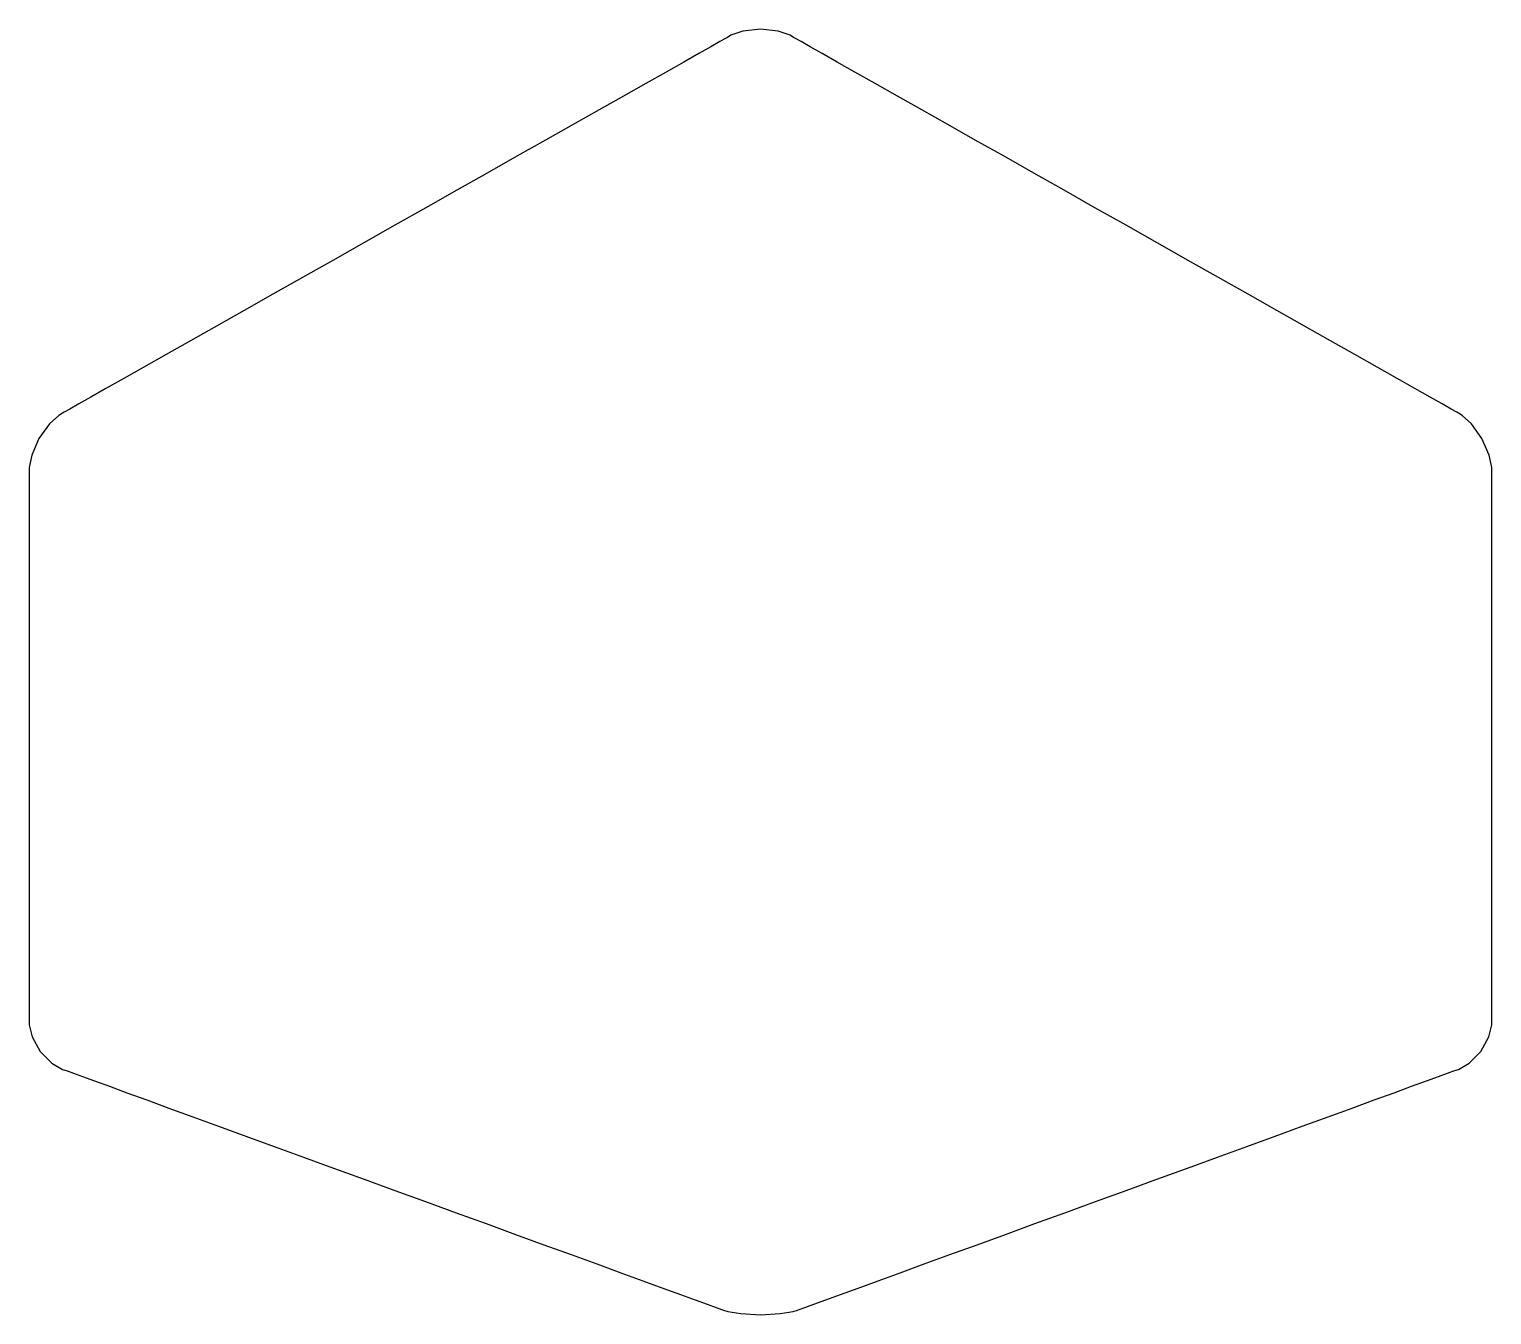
# Model space of a CAD drawing. Extents: x 0 to 208, y 0 to 183.
import ezdxf

# ---------------------------------------------------------------- set-up
doc = ezdxf.new("R2010")
doc.units = 0
doc.layers.get('0').update_dxf_attribs({"linetype": 'CONTINUOUS'})

msp = doc.modelspace()

# ---------------------------------------------------------------- linework, layer by layer
at = {"color": 250}
for p, q in [((98.3767, 181.337), (97.0979, 180.615)), ((99.1676, 181.785), (98.3767, 181.337)), ((99.4406, 181.938), (99.1676, 181.785)), ((99.9423, 182.239), (99.4406, 181.938)), ((99.4406, 181.938), (99.4406, 181.938)), ((101.646, 182.811), (99.9423, 182.239)), ((104.158, 183.1), (101.646, 182.811)), ((106.671, 182.811), (104.158, 183.1)), ((108.373, 182.239), (106.671, 182.811)), ((108.876, 181.938), (108.373, 182.239)), ((109.148, 181.785), (108.876, 181.938)), ((108.876, 181.938), (108.876, 181.938)), ((109.939, 181.337), (109.148, 181.785)), ((111.217, 180.615), (109.939, 181.337)), ((95.3699, 179.638), (93.2243, 178.427)), ((97.0979, 180.615), (95.3699, 179.638)), ((112.945, 179.638), (111.217, 180.615)), ((115.091, 178.427), (112.945, 179.638)), ((93.2243, 178.427), (90.6985, 176.999)), ((117.617, 176.999), (115.091, 178.427)), ((87.8251, 175.375), (84.6391, 173.575)), ((90.6985, 176.999), (87.8251, 175.375)), ((120.49, 175.375), (117.617, 176.999)), ((123.676, 173.575), (120.49, 175.375)), ((84.6391, 173.575), (81.1759, 171.618)), ((127.139, 171.618), (123.676, 173.575)), ((81.1759, 171.618), (77.4707, 169.523)), ((130.845, 169.523), (127.139, 171.618)), ((77.4707, 169.523), (73.5556, 167.312)), ((134.758, 167.312), (130.845, 169.523)), ((73.5556, 167.312), (69.4683, 165.002)), ((138.846, 165.002), (134.758, 167.312)), ((69.4683, 165.002), (65.242, 162.614)), ((143.072, 162.614), (138.846, 165.002)), ((65.242, 162.614), (60.912, 160.167)), ((147.402, 160.167), (143.072, 162.614)), ((60.912, 160.167), (56.5118, 157.679)), ((151.802, 157.679), (147.402, 160.167)), ((56.5118, 157.679), (52.0774, 155.174)), ((156.236, 155.174), (151.802, 157.679)), ((52.0774, 155.174), (47.643, 152.669)), ((160.671, 152.669), (156.236, 155.174)), ((47.643, 152.669), (43.2428, 150.181)), ((165.071, 150.181), (160.671, 152.669)), ((43.2428, 150.181), (38.9132, 147.734)), ((169.401, 147.734), (165.071, 150.181)), ((38.9132, 147.734), (34.6866, 145.346)), ((173.627, 145.346), (169.401, 147.734)), ((34.6866, 145.346), (30.5993, 143.036)), ((177.715, 143.036), (173.627, 145.346)), ((30.5993, 143.036), (26.6843, 140.825)), ((181.628, 140.825), (177.715, 143.036)), ((26.6843, 140.825), (22.9788, 138.73)), ((185.334, 138.73), (181.628, 140.825)), ((22.9788, 138.73), (19.5158, 136.773)), ((188.797, 136.773), (185.334, 138.73)), ((19.5158, 136.773), (16.3298, 134.973)), ((191.983, 134.973), (188.797, 136.773)), ((13.4565, 133.349), (10.9306, 131.921)), ((16.3298, 134.973), (13.4565, 133.349)), ((194.856, 133.349), (191.983, 134.973)), ((197.382, 131.921), (194.856, 133.349)), ((10.9306, 131.921), (8.78498, 130.71)), ((199.528, 130.71), (197.382, 131.921)), ((7.05693, 129.733), (5.77811, 129.01)), ((8.78498, 130.71), (7.05693, 129.733)), ((201.255, 129.733), (199.528, 130.71)), ((202.534, 129.01), (201.255, 129.733)), ((4.20991, 128.107), (2.88423, 126.879)), ((4.71565, 128.408), (4.20991, 128.107)), ((4.98711, 128.563), (4.71565, 128.408)), ((4.71565, 128.408), (4.71565, 128.408)), ((5.77811, 129.01), (4.98711, 128.563)), ((203.325, 128.563), (202.534, 129.01)), ((203.598, 128.408), (203.325, 128.563)), ((203.598, 128.408), (203.598, 128.408)), ((204.103, 128.107), (203.598, 128.408)), ((205.427, 126.879), (204.103, 128.107)), ((2.88423, 126.879), (1.38493, 124.802)), ((206.927, 124.801), (205.427, 126.879)), ((1.38493, 124.802), (0.372071, 122.448)), ((207.943, 122.447), (206.927, 124.801)), ((0.372071, 122.448), (0, 120.679)), ((208.317, 120.679), (207.943, 122.447)), ((0, 120.679), (0, 120.089)), ((0, 120.089), (0, 120.089)), ((0, 120.089), (0, 119.211)), ((0, 119.211), (0, 116.728)), ((208.317, 120.089), (208.317, 120.679)), ((208.317, 119.211), (208.317, 120.089)), ((208.317, 120.089), (208.317, 120.089)), ((208.317, 116.728), (208.317, 119.211)), ((0, 116.728), (0, 112.869)), ((208.317, 112.869), (208.317, 116.728)), ((0, 112.869), (0, 107.865)), ((208.317, 107.865), (208.317, 112.869)), ((0, 107.865), (0, 101.943)), ((208.317, 101.943), (208.317, 107.865)), ((0, 101.943), (0, 95.3326)), ((208.317, 95.3326), (208.317, 101.943)), ((0, 95.3326), (0, 88.2646)), ((208.317, 88.2646), (208.317, 95.3326)), ((0, 88.2646), (0, 80.9681)), ((208.317, 80.9681), (208.317, 88.2646)), ((0, 80.9681), (0, 73.6713)), ((208.317, 73.6713), (208.317, 80.9681)), ((0, 73.6713), (0, 66.6034)), ((208.317, 66.6034), (208.317, 73.6713)), ((0, 66.6034), (0, 59.993)), ((208.317, 59.993), (208.317, 66.6034)), ((0, 59.993), (0, 54.0713)), ((208.317, 54.0713), (208.317, 59.993)), ((0, 54.0713), (0, 49.0664)), ((208.317, 49.0664), (208.317, 54.0713)), ((0, 49.0664), (0, 45.2078)), ((208.317, 45.2078), (208.317, 49.0664)), ((0, 45.2078), (0, 42.7246)), ((208.317, 42.7246), (208.317, 45.2078)), ((0, 42.7246), (0, 41.8454)), ((0, 41.8454), (0, 41.8454)), ((0, 41.8454), (0, 41.2821)), ((208.317, 41.8454), (208.317, 42.7246)), ((208.317, 41.2821), (208.317, 41.8454)), ((208.317, 41.8454), (208.317, 41.8454)), ((0, 41.2821), (0.414789, 39.587)), ((0.414789, 39.587), (1.54478, 37.502)), ((206.769, 37.502), (207.9, 39.587)), ((207.9, 39.587), (208.317, 41.2821)), ((1.54478, 37.502), (3.2191, 35.8221)), ((205.095, 35.8221), (206.769, 37.502)), ((3.2191, 35.8221), (4.72391, 34.9402)), ((203.593, 34.9402), (205.095, 35.8221)), ((4.72391, 34.9402), (5.26549, 34.7775)), ((5.26549, 34.7775), (5.26549, 34.7775)), ((5.26549, 34.7775), (5.53283, 34.6797)), ((5.53283, 34.6797), (6.31694, 34.3945)), ((6.31694, 34.3945), (7.57922, 33.9342)), ((7.57922, 33.9342), (9.28797, 33.3113)), ((199.029, 33.3113), (200.738, 33.9342)), ((200.738, 33.9342), (202, 34.3945)), ((202, 34.3945), (202.784, 34.6797)), ((202.784, 34.6797), (203.053, 34.7775)), ((203.053, 34.7775), (203.593, 34.9402)), ((203.053, 34.7775), (203.053, 34.7775)), ((9.28797, 33.3113), (11.4074, 32.5396)), ((11.4074, 32.5396), (13.9044, 31.6288)), ((13.9044, 31.6288), (16.7445, 30.5938)), ((191.571, 30.5938), (194.411, 31.6288)), ((194.411, 31.6288), (196.908, 32.5396)), ((196.908, 32.5396), (199.029, 33.3113)), ((16.7445, 30.5938), (19.8934, 29.4459)), ((19.8934, 29.4459), (23.3164, 28.1988)), ((184.999, 28.1988), (188.422, 29.4459)), ((188.422, 29.4459), (191.571, 30.5938)), ((23.3164, 28.1988), (26.9792, 26.8635)), ((181.336, 26.8635), (184.999, 28.1988)), ((26.9792, 26.8635), (30.8488, 25.4537)), ((30.8488, 25.4537), (34.8878, 23.9806)), ((173.426, 23.9806), (177.467, 25.4537)), ((177.467, 25.4537), (181.336, 26.8635)), ((34.8878, 23.9806), (39.0659, 22.4579)), ((169.249, 22.4579), (173.426, 23.9806)), ((39.0659, 22.4579), (43.3462, 20.898)), ((43.3462, 20.898), (47.6938, 19.3132)), ((160.62, 19.3132), (164.969, 20.898)), ((164.969, 20.898), (169.249, 22.4579)), ((47.6938, 19.3132), (52.0774, 17.7161)), ((156.236, 17.7161), (160.62, 19.3132)), ((52.0774, 17.7161), (56.461, 16.1189)), ((151.853, 16.1189), (156.236, 17.7161)), ((56.461, 16.1189), (60.8087, 14.5342)), ((147.504, 14.5342), (151.853, 16.1189)), ((60.8087, 14.5342), (65.0889, 12.9742)), ((65.0889, 12.9742), (69.2672, 11.4515)), ((139.047, 11.4515), (143.224, 12.9742)), ((143.224, 12.9742), (147.504, 14.5342)), ((69.2672, 11.4515), (73.3062, 9.97839)), ((135.006, 9.97839), (139.047, 11.4515)), ((73.3062, 9.97839), (77.1758, 8.56865)), ((77.1758, 8.56865), (80.8383, 7.23332)), ((127.474, 7.23332), (131.137, 8.56865)), ((131.137, 8.56865), (135.006, 9.97839)), ((80.8383, 7.23332), (84.2617, 5.98622)), ((124.051, 5.98622), (127.474, 7.23332)), ((84.2617, 5.98622), (87.4102, 4.83828)), ((87.4102, 4.83828), (90.2504, 3.8034)), ((118.062, 3.8034), (120.902, 4.83828)), ((120.902, 4.83828), (124.051, 5.98622)), ((90.2504, 3.8034), (92.7474, 2.8925)), ((92.7474, 2.8925), (94.8669, 2.1208)), ((94.8669, 2.1208), (96.5757, 1.49793)), ((111.735, 1.49793), (113.444, 2.1208)), ((113.444, 2.1208), (115.565, 2.8925)), ((115.565, 2.8925), (118.062, 3.8034)), ((96.5757, 1.49793), (97.838, 1.03766)), ((97.838, 1.03766), (98.6222, 0.752408)), ((98.6222, 0.752408), (98.8907, 0.653189)), ((98.8907, 0.653189), (98.8907, 0.653189)), ((98.8907, 0.653189), (99.4876, 0.474045)), ((99.4876, 0.474045), (101.352, 0.163987)), ((101.352, 0.163987), (104.158, 0)), ((104.158, 0), (106.962, 0.163987)), ((106.962, 0.163987), (108.824, 0.474045)), ((108.824, 0.474045), (109.422, 0.653189)), ((109.422, 0.653189), (109.689, 0.752408)), ((109.422, 0.653189), (109.422, 0.653189)), ((109.689, 0.752408), (110.473, 1.03766)), ((110.473, 1.03766), (111.735, 1.49793))]:
    msp.add_line(p, q, dxfattribs=at)

doc.saveas('drawing.dxf')
